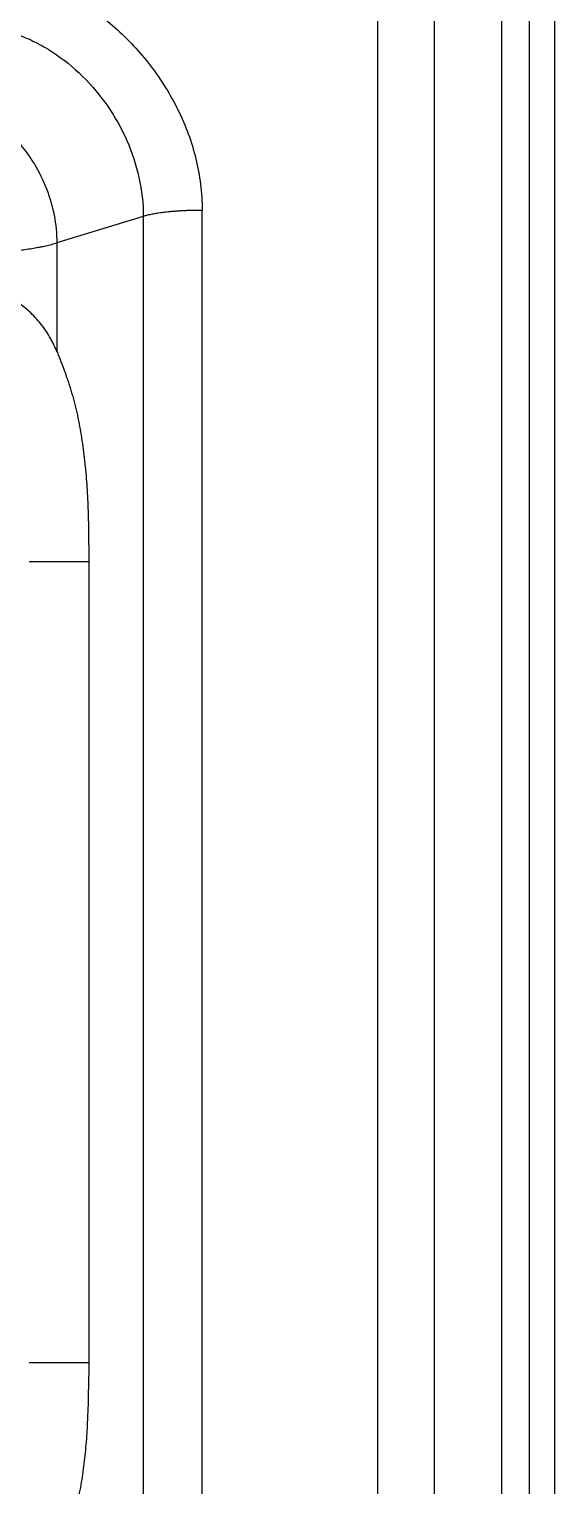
# Model space of a CAD drawing. Extents: x 525 to 613, y 487 to 635.
# Drawn here: x 608.69 to 612.53, y 530.79 to 541.45 of the extents above; entities that cross this region are included whole.
import ezdxf

# ---------------------------------------------------------------- set-up
doc = ezdxf.new("R2010")
doc.units = 0
doc.header["$MEASUREMENT"] = 0
doc.layers.add('1', color=4, linetype='Continuous')
doc.layers.add('STD TEST', color=3, linetype='Continuous')

# ---------------------------------------------------------------- blocks, each defined once
blk = doc.blocks.new('2023 VANGUARD')
at = {"layer": '1', "linetype": 'Continuous', "lineweight": 25}
blk.add_line((43.571, -84.142), (43.571, -3), dxfattribs=at)
at = {"layer": '1', "color": 3, "linetype": 'Continuous', "lineweight": 25}
for p, q in [((43.387, -83.725), (43.387, -3.417)), ((43.184, -83.448), (43.184, -3.694)), ((42.693, -82.815), (42.693, -4.327)), ((42.275, -4.836), (42.275, -82.306)), ((40.564, -52.615), (39.932, -52.809)), ((40.564, -52.615), (40.564, -82.071)), ((40.994, -82.071), (40.994, -52.571)), ((39.932, -52.809), (39.932, -53.603)), ((40.165, -55.141), (40.165, -61))]:
    blk.add_line(p, q, dxfattribs=at)
for points, knots in [([(38.951, -50.818), (39.013, -50.804), (39.139, -50.783), (39.33, -50.78), (39.519, -50.804), (39.704, -50.851), (39.882, -50.92), (40.108, -51.037), (40.365, -51.226), (40.626, -51.506), (40.829, -51.831), (40.94, -52.13), (40.986, -52.38), (40.994, -52.507), (40.994, -52.571)], [0, 0, 0, 0, 0.0625, 0.125, 0.1875, 0.25, 0.3125, 0.375, 0.5, 0.625, 0.75, 0.875, 0.9375, 1, 1, 1, 1]), ([(39.079, -51.263), (39.125, -51.249), (39.219, -51.23), (39.363, -51.226), (39.505, -51.244), (39.643, -51.282), (39.775, -51.338), (39.941, -51.433), (40.127, -51.585), (40.311, -51.805), (40.452, -52.056), (40.542, -52.329), (40.564, -52.52), (40.564, -52.615)], [0, 0, 0, 0, 0.0625, 0.125, 0.1875, 0.25, 0.3125, 0.375, 0.5, 0.625, 0.75, 0.875, 1, 1, 1, 1]), ([(38.936, -51.817), (38.936, -51.817), (38.936, -51.817), (38.936, -51.817), (38.968, -51.807), (39.034, -51.794), (39.135, -51.792), (39.235, -51.807), (39.33, -51.838), (39.42, -51.882), (39.532, -51.955), (39.654, -52.069), (39.773, -52.231), (39.862, -52.412), (39.918, -52.606), (39.932, -52.741), (39.932, -52.809)], [-0.000005, -0.000005, -0.000005, -0.000005, 0, 0, 0, 0.0625, 0.125, 0.1875, 0.25, 0.3125, 0.375, 0.5, 0.625, 0.75, 0.875, 1, 1, 1, 1]), ([(40.994, -52.571), (40.989, -52.571), (40.98, -52.571), (40.966, -52.571), (40.952, -52.571), (40.937, -52.571), (40.923, -52.572), (40.909, -52.572), (40.895, -52.573), (40.881, -52.573), (40.867, -52.574), (40.853, -52.574), (40.84, -52.575), (40.826, -52.576), (40.812, -52.577), (40.799, -52.578), (40.786, -52.579), (40.772, -52.58), (40.759, -52.581), (40.744, -52.583), (40.726, -52.585), (40.706, -52.587), (40.686, -52.59), (40.666, -52.593), (40.647, -52.596), (40.629, -52.6), (40.611, -52.603), (40.594, -52.607), (40.578, -52.611), (40.569, -52.614), (40.564, -52.615)], [0, 0, 0, 0, 0.02705, 0.05417, 0.081363, 0.108628, 0.135967, 0.16338, 0.190867, 0.21843, 0.246069, 0.273785, 0.301578, 0.32945, 0.357401, 0.385431, 0.413541, 0.441732, 0.470005, 0.498359, 0.544515, 0.591555, 0.639482, 0.688299, 0.738008, 0.78861, 0.840109, 0.892506, 0.945802, 1, 1, 1, 1]), ([(39.124, -52.897), (39.131, -52.897), (39.145, -52.897), (39.165, -52.897), (39.185, -52.896), (39.206, -52.896), (39.226, -52.895), (39.246, -52.895), (39.267, -52.894), (39.287, -52.893), (39.307, -52.892), (39.327, -52.891), (39.347, -52.89), (39.399, -52.888), (39.483, -52.882), (39.591, -52.872), (39.692, -52.859), (39.762, -52.848), (39.806, -52.839), (39.829, -52.835), (39.851, -52.83), (39.872, -52.825), (39.893, -52.82), (39.913, -52.814), (39.926, -52.81), (39.932, -52.809)], [0, 0, 0, 0, 0.02069, 0.041407, 0.06215, 0.08292, 0.103717, 0.124542, 0.145394, 0.166274, 0.187182, 0.208119, 0.229085, 0.250079, 0.373775, 0.500002, 0.622798, 0.749929, 0.783981, 0.81859, 0.853756, 0.889479, 0.925761, 0.962601, 1, 1, 1, 1]), ([(39.932, -53.603), (39.93, -53.598), (39.925, -53.587), (39.918, -53.571), (39.911, -53.556), (39.903, -53.54), (39.896, -53.525), (39.887, -53.51), (39.872, -53.483), (39.848, -53.445), (39.813, -53.398), (39.774, -53.353), (39.717, -53.297), (39.652, -53.245), (39.581, -53.199), (39.524, -53.168), (39.464, -53.14), (39.4, -53.115), (39.334, -53.095), (39.279, -53.082), (39.238, -53.074), (39.209, -53.07), (39.181, -53.067), (39.152, -53.064), (39.134, -53.064), (39.124, -53.063)], [0, 0, 0, 0, 0.017885, 0.035756, 0.053616, 0.071469, 0.08932, 0.107171, 0.125028, 0.187016, 0.250043, 0.312346, 0.375056, 0.499989, 0.563047, 0.624987, 0.688317, 0.749986, 0.813502, 0.874981, 0.900749, 0.92611, 0.951088, 0.975709, 1, 1, 1, 1]), ([(39.932, -53.603), (39.937, -53.615), (39.946, -53.637), (39.959, -53.67), (39.973, -53.708), (39.987, -53.743), (39.999, -53.777), (40.005, -53.795), (40.007, -53.803)], [0, 0, 0, 0, 0.179172, 0.345844, 0.500034, 0.750033, 0.875015, 1, 1, 1, 1]), ([(40.007, -53.803), (40.01, -53.809), (40.014, -53.821), (40.02, -53.84), (40.026, -53.858), (40.032, -53.877), (40.037, -53.895), (40.043, -53.914), (40.048, -53.933), (40.059, -53.971), (40.074, -54.03), (40.091, -54.11), (40.106, -54.193), (40.119, -54.276), (40.131, -54.36), (40.143, -54.474), (40.154, -54.618), (40.16, -54.762), (40.163, -54.879), (40.164, -54.965), (40.165, -55.053), (40.165, -55.111), (40.165, -55.141)], [0, 0, 0, 0, 0.015672, 0.031323, 0.046957, 0.062578, 0.078189, 0.093794, 0.109397, 0.125, 0.186654, 0.249983, 0.312183, 0.375024, 0.436762, 0.500008, 0.624969, 0.749978, 0.810096, 0.874997, 0.935064, 1, 1, 1, 1]), ([(40.165, -55.141), (40.144, -55.141), (40.117, -55.141), (40.055, -55.141), (40.019, -55.141), (39.941, -55.141), (39.899, -55.141), (39.814, -55.141), (39.771, -55.141), (39.729, -55.141)], [0, 0, 0, 0, 0.25, 0.25, 0.5, 0.5, 0.75, 0.75, 1, 1, 1, 1]), ([(40.165, -61), (40.164, -61), (40.163, -61), (40.16, -61), (40.157, -61), (40.155, -61), (40.154, -61), (40.154, -61), (40.154, -61), (40.153, -61), (40.152, -61), (40.15, -61), (40.149, -61), (40.148, -61), (40.146, -61), (40.144, -61), (40.142, -61), (40.141, -61), (40.14, -61), (40.137, -61), (40.134, -61), (40.131, -61), (40.13, -61), (40.129, -61), (40.127, -61), (40.125, -61), (40.123, -61), (40.123, -61), (40.122, -61), (40.121, -61), (40.119, -61), (40.117, -61), (40.116, -61), (40.116, -61), (40.114, -61), (40.112, -61), (40.111, -61), (40.11, -61), (40.11, -61), (40.109, -61), (40.108, -61), (40.107, -61), (40.105, -61), (40.103, -61), (40.1, -61), (40.097, -61), (40.094, -61), (40.092, -61), (40.09, -61), (40.089, -61), (40.087, -61), (40.077, -61), (40.06, -61), (40.035, -61), (40.008, -61), (39.98, -61), (39.956, -61), (39.938, -61), (39.93, -61), (39.925, -61), (39.923, -61), (39.919, -61), (39.916, -61), (39.914, -61), (39.913, -61), (39.912, -61), (39.91, -61), (39.907, -61), (39.904, -61), (39.901, -61), (39.898, -61), (39.895, -61), (39.894, -61), (39.892, -61), (39.881, -61), (39.866, -61), (39.852, -61), (39.847, -61), (39.845, -61), (39.841, -61), (39.837, -61), (39.833, -61), (39.83, -61), (39.827, -61), (39.824, -61), (39.823, -61), (39.823, -61), (39.822, -61), (39.821, -61), (39.818, -61), (39.815, -61), (39.813, -61), (39.812, -61), (39.812, -61), (39.809, -61), (39.806, -61), (39.803, -61), (39.802, -61), (39.802, -61), (39.801, -61), (39.799, -61), (39.796, -61), (39.792, -61), (39.79, -61), (39.786, -61), (39.783, -61), (39.78, -61), (39.773, -61), (39.767, -61), (39.761, -61), (39.759, -61), (39.757, -61), (39.754, -61), (39.751, -61), (39.75, -61), (39.749, -61), (39.749, -61), (39.748, -61), (39.745, -61), (39.742, -61), (39.74, -61), (39.739, -61), (39.738, -61), (39.736, -61), (39.733, -61), (39.73, -61), (39.729, -61), (39.729, -61), (39.729, -61), (39.729, -61)], [-0.000033, -0.000033, -0.000033, -0.000033, 0.007768, 0.015581, 0.031206, 0.037065, 0.03853, 0.039018, 0.039507, 0.040972, 0.046831, 0.054643, 0.05855, 0.060503, 0.062456, 0.078081, 0.080034, 0.081987, 0.085893, 0.093706, 0.109331, 0.117143, 0.119097, 0.12105, 0.124956, 0.136675, 0.139604, 0.140581, 0.141558, 0.144487, 0.156206, 0.159136, 0.160112, 0.161089, 0.164018, 0.171831, 0.17769, 0.179155, 0.179643, 0.180132, 0.181597, 0.187456, 0.195268, 0.199175, 0.203081, 0.218706, 0.222612, 0.226518, 0.234331, 0.238237, 0.242143, 0.249956, 0.312456, 0.374956, 0.437456, 0.499956, 0.562456, 0.593706, 0.609331, 0.617143, 0.62105, 0.624956, 0.636675, 0.639604, 0.640581, 0.641558, 0.644487, 0.656206, 0.660112, 0.664018, 0.671831, 0.67769, 0.679643, 0.681597, 0.687456, 0.749956, 0.765581, 0.773393, 0.7773, 0.781206, 0.796831, 0.800737, 0.804643, 0.812456, 0.818315, 0.81978, 0.820268, 0.820757, 0.822222, 0.828081, 0.835893, 0.838823, 0.8398, 0.840776, 0.843706, 0.855425, 0.858354, 0.859331, 0.860308, 0.86104, 0.863237, 0.874956, 0.878862, 0.882768, 0.890581, 0.898393, 0.9023, 0.906206, 0.937456, 0.939409, 0.941362, 0.945268, 0.953081, 0.95894, 0.960405, 0.960893, 0.961382, 0.962847, 0.968706, 0.976518, 0.979448, 0.980425, 0.981401, 0.984331, 0.992143, 0.999956, 0.999956, 0.999956, 0.999988, 0.999988, 0.999988, 0.999988]), ([(40.165, -61), (40.165, -61.014), (40.165, -61.04), (40.165, -61.079), (40.164, -61.123), (40.163, -61.164), (40.162, -61.202), (40.162, -61.222), (40.162, -61.231)], [0, 0, 0, 0, 0.176228, 0.3428845, 0.4999857, 0.7499966, 0.8749987, 1, 1, 1, 1]), ([(40.162, -61.231), (40.161, -61.245), (40.161, -61.274), (40.16, -61.315), (40.158, -61.355), (40.156, -61.409), (40.153, -61.476), (40.148, -61.558), (40.141, -61.637), (40.133, -61.718), (40.123, -61.796), (40.107, -61.901), (40.081, -62.028), (40.048, -62.148), (40.017, -62.236), (39.995, -62.29), (39.977, -62.331), (39.962, -62.36), (39.947, -62.389), (39.937, -62.406), (39.932, -62.415)], [0, 0, 0, 0, 0.032943, 0.064766, 0.095471, 0.125064, 0.189198, 0.250116, 0.31384, 0.375139, 0.438544, 0.500096, 0.627414, 0.74987, 0.812805, 0.874949, 0.906502, 0.937832, 0.968982, 1, 1, 1, 1])]:
    blk.add_open_spline(points, degree=3, knots=knots, dxfattribs=at)
blk = doc.blocks.new('2026 Vanguard')
at = {"layer": 'STD TEST', "color": 1}
blk.add_blockref('2023 VANGUARD', (44.161, 88.209), dxfattribs=at)

msp = doc.modelspace()

# ---------------------------------------------------------------- block references
at = {"layer": '1'}
msp.add_blockref('2026 Vanguard', (524.798, 504.482), dxfattribs=at)

doc.saveas('drawing.dxf')
